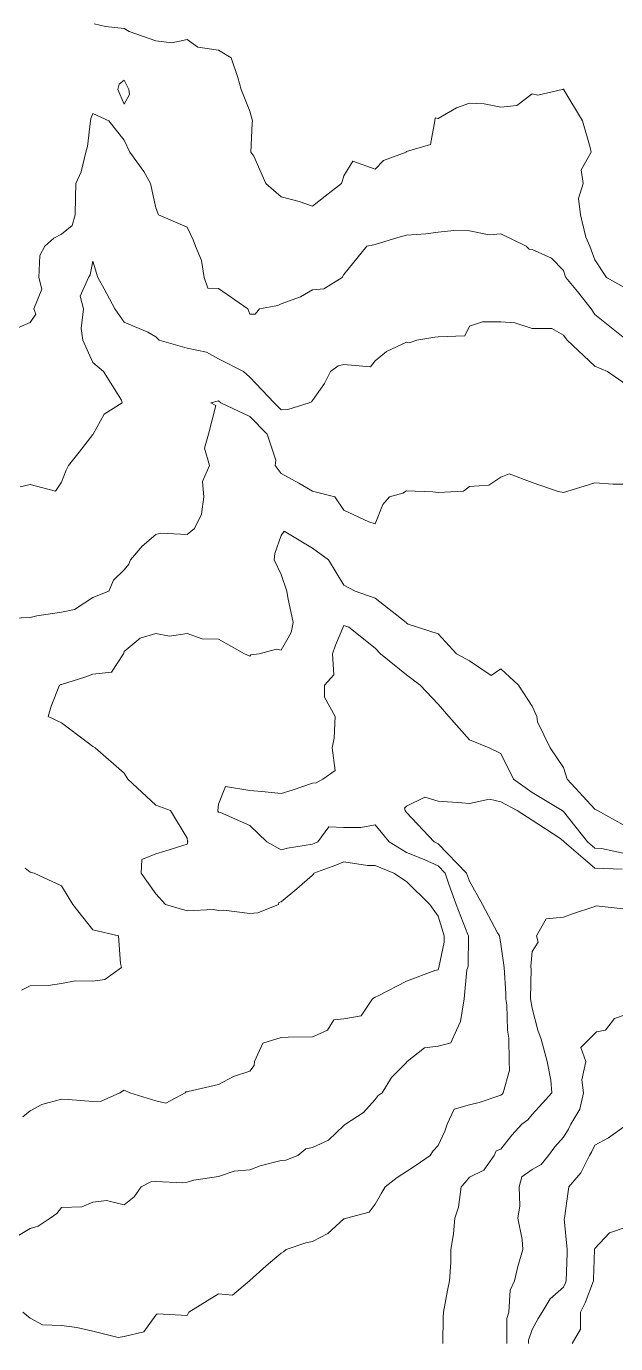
# Model space of a CAD drawing. Extents: x 537850 to 541798, y 6045627 to 6050132.
# Drawn here: x 539924 to 539980.3, y 6046656 to 6046782.1 of the extents above; entities that cross this region are included whole.
import ezdxf

# ---------------------------------------------------------------- set-up
doc = ezdxf.new("R2010")
doc.units = 0
doc.header["$LTSCALE"] = 5
doc.linetypes.add('DASHED2', pattern=[9.525, 6.35, -3.175])
doc.layers.add('Contour_Line_Intermediate', color=7, linetype='DASHED2', true_color=0xd9d9d9)
doc.layers.add('Contour_Line_Major', color=7, linetype='Continuous', true_color=0x6b6b6b)

msp = doc.modelspace()

# ---------------------------------------------------------------- linework, layer by layer
at = {"layer": 'Contour_Line_Intermediate', "linetype": 'Continuous', "lineweight": 13, "flags": 128}
for points, elevation in [([(539930.436, 6046782.3), (539931.532, 6046782.032), (539933.328, 6046781.847), (539933.781, 6046781.58), (539936.328, 6046780.662), (539937.885, 6046780.476), (539939.328, 6046780.796), (539940.361, 6046780.066), (539942.328, 6046779.794), (539943.537, 6046779.033), (539944.197, 6046777.164), (539944.499, 6046776.033), (539945.328, 6046773.933), (539945.577, 6046773.033), (539945.566, 6046772.795), (539945.437, 6046770.033), (539945.722, 6046769.639), (539946.867, 6046767.033), (539948.328, 6046765.746), (539950.044, 6046765.317), (539951.328, 6046764.859), (539952.545, 6046765.816), (539954.095, 6046767.033), (539954.151, 6046767.21), (539954.327, 6046767.769), (539955.187, 6046769.174), (539957.327, 6046768.395), (539958.129, 6046769.232), (539960.27, 6046770.033), (539960.289, 6046770.071), (539960.327, 6046770.079), (539962.6, 6046770.76), (539963.012, 6046773.033), (539963.042, 6046773.317), (539963.327, 6046773.247), (539965.11, 6046774.25), (539966.327, 6046774.709), (539967.727, 6046774.633), (539969.327, 6046774.333), (539970.86, 6046774.499), (539972.327, 6046775.607), (539972.874, 6046775.485), (539975.194, 6046776.033), (539975.309, 6046776.05), (539975.326, 6046776.055), (539975.344, 6046776.033), (539975.374, 6046775.985), (539977.16, 6046773.033), (539977.893, 6046770.466), (539977.965, 6046770.033), (539977.018, 6046768.341), (539977.213, 6046767.033), (539976.758, 6046765.602), (539976.948, 6046764.033), (539977.467, 6046761.893), (539977.859, 6046761.033), (539977.97, 6046760.677), (539978.326, 6046759.715), (539979.435, 6046758.034), (539981.326, 6046756.971)], 885.957), ([(539923.367, 6046737.996), (539924.329, 6046738.214), (539926.756, 6046737.608), (539927.329, 6046738.467), (539927.776, 6046739.587), (539928, 6046740.034), (539929.025, 6046741.338), (539930.329, 6046742.998), (539930.346, 6046743.017), (539930.35, 6046743.034), (539931.405, 6046744.958), (539933.136, 6046746.034), (539933.065, 6046746.298), (539931.331, 6046749.034), (539930.329, 6046749.893), (539929.344, 6046752.034), (539929.203, 6046753.159), (539929.416, 6046755.034), (539929.112, 6046756.25), (539929.887, 6046758.034), (539930.065, 6046758.297), (539930.329, 6046759.591), (539930.783, 6046758.034), (539931.415, 6046756.947), (539932.405, 6046755.034), (539933.328, 6046753.758), (539935.561, 6046752.802), (539936.328, 6046752.341), (539936.67, 6046752.034), (539939.328, 6046751.27), (539941.191, 6046750.897), (539942.328, 6046750.244), (539944.738, 6046749.034), (539945.328, 6046748.509), (539947.672, 6046746.034), (539948.328, 6046745.364), (539948.953, 6046745.409), (539951, 6046746.034), (539951.232, 6046746.129), (539951.328, 6046746.263), (539952.482, 6046747.88), (539953.059, 6046749.034), (539953.769, 6046749.593), (539954.327, 6046749.703), (539956.875, 6046749.486), (539957.327, 6046750.065), (539958.407, 6046750.954), (539960.327, 6046751.841), (539960.567, 6046751.793), (539961.301, 6046752.034), (539963.023, 6046752.338), (539963.327, 6046752.372), (539965.894, 6046752.467), (539966.327, 6046753.381), (539967.566, 6046753.794), (539969.327, 6046753.794), (539970.658, 6046753.702), (539972.327, 6046753.163), (539974.197, 6046753.163), (539975.326, 6046752.531), (539975.671, 6046752.034), (539978.326, 6046749.538), (539979.532, 6046749.034), (539981.326, 6046747.787)], 883.958), ([(539921.715, 6046725.421), (539924.329, 6046725.5), (539924.953, 6046725.659), (539927.329, 6046726.006), (539928.572, 6046726.279), (539930.329, 6046727.423), (539931.854, 6046728.035), (539932.28, 6046729.084), (539933.328, 6046730.054), (539933.749, 6046730.615), (539933.917, 6046731.035), (539935.036, 6046732.327), (539936.328, 6046733.446), (539936.793, 6046733.57), (539939.328, 6046733.444), (539940.026, 6046734.035), (539940.697, 6046735.404), (539940.941, 6046737.035), (539940.796, 6046738.503), (539941.481, 6046740.034), (539940.987, 6046741.693), (539941.384, 6046743.034), (539942.082, 6046745.788), (539941.614, 6046746.034), (539942.328, 6046746.241), (539942.556, 6046746.034), (539945.328, 6046744.723), (539947.001, 6046743.034), (539947.817, 6046740.545), (539947.75, 6046740.034), (539948.328, 6046739.278), (539950.016, 6046738.346), (539951.328, 6046737.603), (539953.46, 6046737.035), (539954.327, 6046735.766), (539956.698, 6046734.663), (539957.327, 6046734.468), (539958.043, 6046736.319), (539958.691, 6046737.035), (539959.953, 6046737.409), (539960.327, 6046737.63), (539962.847, 6046737.515), (539963.327, 6046737.455), (539965.77, 6046737.591), (539966.327, 6046738.042), (539968.187, 6046738.175), (539969.327, 6046738.935), (539970.117, 6046739.244), (539972.327, 6046738.419), (539974.812, 6046737.549), (539975.326, 6046737.452), (539977.294, 6046738.067), (539978.326, 6046738.39), (539980.092, 6046738.268), (539981.326, 6046738.26)], 882.958), ([(539981.326, 6046705.524), (539978.571, 6046707.036), (539978.326, 6046707.184), (539975.685, 6046710.036), (539975.326, 6046711.145), (539974.04, 6046713.036), (539972.83, 6046715.532), (539972.783, 6046716.036), (539972.327, 6046717.029), (539971.033, 6046719.035), (539969.327, 6046720.588), (539968.413, 6046719.949), (539966.327, 6046721.347), (539965.08, 6046722.035), (539963.327, 6046723.934), (539960.478, 6046724.884), (539960.327, 6046724.966), (539960.269, 6046725.035), (539957.327, 6046727.361), (539955.408, 6046728.035), (539954.327, 6046728.602), (539952.84, 6046731.035), (539951.328, 6046732.124), (539948.604, 6046733.758), (539948.328, 6046733.343), (539947.735, 6046731.627), (539947.648, 6046731.035), (539948.328, 6046729.614), (539948.854, 6046728.035), (539948.953, 6046727.41), (539949.471, 6046725.035), (539949.288, 6046724.075), (539948.328, 6046722.368), (539947.895, 6046722.468), (539946.216, 6046722.035), (539945.417, 6046721.946), (539945.328, 6046721.802), (539944.824, 6046722.035), (539942.328, 6046723.423), (539940.774, 6046723.481), (539939.328, 6046723.963), (539937.642, 6046723.722), (539936.328, 6046723.984), (539934.829, 6046723.535), (539933.328, 6046722.248), (539933.271, 6046722.093), (539933.264, 6046722.035), (539932.097, 6046720.267), (539930.329, 6046720.08), (539929.552, 6046719.812), (539927.329, 6046719.093), (539927.271, 6046719.093), (539927.127, 6046719.035), (539926.325, 6046717.039), (539926.059, 6046716.036), (539927.329, 6046715.418), (539929.786, 6046713.579), (539930.329, 6046713.166), (539930.532, 6046713.036), (539933.328, 6046710.603), (539933.667, 6046710.036), (539936.328, 6046707.548), (539937.738, 6046707.036), (539939.328, 6046704.409), (539939.378, 6046704.086), (539939.404, 6046704.036), (539939.328, 6046703.837), (539937.199, 6046703.165), (539936.328, 6046702.884), (539935.018, 6046702.346), (539934.945, 6046701.036), (539936.328, 6046699.069), (539937.253, 6046698.036), (539939.328, 6046697.443), (539941.855, 6046697.564), (539942.328, 6046697.49), (539942.843, 6046697.521), (539945.328, 6046697.176), (539946.095, 6046697.269), (539948.071, 6046698.036), (539948.107, 6046698.257), (539948.328, 6046698.3), (539949.829, 6046699.535), (539951.328, 6046700.863), (539951.404, 6046700.96), (539951.453, 6046701.036), (539953.554, 6046701.81), (539954.327, 6046702.121), (539956.579, 6046701.784), (539957.327, 6046701.785), (539959.086, 6046701.036), (539960.327, 6046700.242), (539962.555, 6046698.036), (539963.327, 6046696.926), (539963.911, 6046695.037), (539963.904, 6046694.46), (539963.404, 6046692.037), (539963.327, 6046691.811), (539963.019, 6046691.729), (539960.327, 6046690.717), (539957.615, 6046689.324), (539957.327, 6046689.19), (539957.061, 6046689.037), (539955.965, 6046687.399), (539954.327, 6046687.115), (539953.35, 6046687.014), (539952.766, 6046686.037), (539951.782, 6046685.582), (539951.328, 6046685.387), (539949.009, 6046685.355), (539948.328, 6046685.314), (539946.582, 6046684.783), (539945.783, 6046683.037), (539945.732, 6046682.633), (539945.328, 6046682.115), (539943.758, 6046681.608), (539942.328, 6046680.829), (539939.436, 6046680.146), (539939.328, 6046680.135), (539939.225, 6046680.14), (539939.142, 6046680.037), (539937.312, 6046679.053), (539936.328, 6046679.281), (539933.867, 6046680.037), (539933.328, 6046680.29), (539933.159, 6046680.206), (539932.91, 6046680.037), (539931.121, 6046679.245), (539930.329, 6046679.198), (539927.967, 6046679.399), (539927.329, 6046679.432), (539925.436, 6046678.93), (539924.329, 6046678.319), (539923.618, 6046677.749)], 881.958), ([(539981.326, 6046702.9), (539978.95, 6046703.413), (539978.326, 6046703.44), (539977.626, 6046704.036), (539975.326, 6046706.946), (539975.21, 6046707.036), (539972.327, 6046708.769), (539970.549, 6046710.036), (539969.327, 6046712.496), (539968.219, 6046713.036), (539966.327, 6046713.8), (539964.361, 6046716.036), (539963.327, 6046717.201), (539961.629, 6046719.035), (539960.327, 6046720.013), (539957.812, 6046722.035), (539957.327, 6046722.585), (539954.791, 6046724.572), (539954.327, 6046724.734), (539953.51, 6046722.853), (539953.248, 6046722.035), (539953.356, 6046720.007), (539952.484, 6046719.035), (539952.476, 6046717.887), (539953.484, 6046716.036), (539953.41, 6046713.953), (539953.189, 6046713.036), (539953.506, 6046710.857), (539952.326, 6046710.036), (539951.674, 6046709.689), (539951.328, 6046709.66), (539949.369, 6046708.995), (539948.328, 6046708.669), (539946.492, 6046708.872), (539945.328, 6046708.951), (539943.011, 6046709.353), (539942.328, 6046707.641), (539942.262, 6046707.036), (539942.27, 6046706.978), (539942.328, 6046706.869), (539942.518, 6046706.846), (539945.328, 6046705.608), (539946.952, 6046704.036), (539948.328, 6046703.275), (539948.934, 6046703.43), (539951.328, 6046703.835), (539951.475, 6046703.889), (539951.84, 6046704.036), (539952.894, 6046705.47), (539954.327, 6046705.402), (539955.96, 6046705.404), (539957.327, 6046705.676), (539958.661, 6046704.036), (539960.327, 6046703.025), (539962.017, 6046702.346), (539963.327, 6046701.742), (539964.01, 6046701.036), (539964.377, 6046699.986), (539965.065, 6046698.036), (539966.187, 6046695.176), (539966.23, 6046695.037), (539966.195, 6046692.168), (539966.168, 6046692.037), (539966.085, 6046691.795), (539965.835, 6046689.037), (539965.493, 6046686.871), (539965.093, 6046686.037), (539964.552, 6046684.812), (539963.327, 6046684.502), (539962.029, 6046684.335), (539960.371, 6046683.037), (539960.357, 6046683.007), (539960.327, 6046682.95), (539958.865, 6046681.5), (539957.991, 6046680.037), (539957.59, 6046679.775), (539957.327, 6046679.386), (539956.201, 6046678.164), (539954.473, 6046677.037), (539954.39, 6046676.975), (539954.327, 6046676.916), (539952.845, 6046675.52), (539951.328, 6046674.792), (539950.68, 6046674.685), (539949.905, 6046674.038), (539948.761, 6046673.604), (539948.328, 6046673.562), (539946.312, 6046673.053), (539945.328, 6046672.683), (539943.825, 6046672.541), (539942.328, 6046672.04), (539939.969, 6046671.678), (539939.328, 6046671.493), (539938.936, 6046671.43), (539936.328, 6046671.549), (539935.855, 6046671.51), (539934.933, 6046671.038), (539934.266, 6046670.1), (539933.328, 6046669.32), (539931.629, 6046669.738), (539930.329, 6046669.584), (539929.249, 6046669.118), (539927.329, 6046669.049), (539926.871, 6046668.496), (539926.23, 6046668.038), (539925.074, 6046667.293), (539924.329, 6046667.052), (539923.062, 6046666.305)], 880.958), ([(539923.508, 6046689.858), (539924.329, 6046690.257), (539926.055, 6046690.31), (539927.329, 6046690.481), (539928.626, 6046690.739), (539930.329, 6046690.71), (539931.477, 6046690.888), (539933.072, 6046692.037), (539932.951, 6046692.414), (539932.773, 6046695.037), (539930.329, 6046695.635), (539928.407, 6046698.036), (539927.329, 6046699.847), (539924.701, 6046701.036), (539924.329, 6046701.142), (539923.837, 6046701.528)], 882.958), ([(539981.326, 6046697.614), (539978.449, 6046697.913), (539978.326, 6046697.852), (539976.193, 6046697.17), (539975.326, 6046696.834), (539973.681, 6046696.682), (539972.738, 6046695.037), (539972.914, 6046694.449), (539972.327, 6046693.555), (539972.199, 6046692.164), (539972.218, 6046692.037), (539972.224, 6046691.935), (539972.171, 6046689.037), (539972.327, 6046688.118), (539972.861, 6046686.037), (539973.189, 6046685.174), (539973.762, 6046683.037), (539974.131, 6046681.232), (539974.226, 6046680.037), (539973.323, 6046679.041), (539972.327, 6046677.962), (539971.904, 6046677.46), (539971.345, 6046677.037), (539970.386, 6046675.978), (539969.327, 6046674.657), (539968.886, 6046674.478), (539968.681, 6046674.038), (539967.72, 6046672.644), (539966.327, 6046671.951), (539965.91, 6046671.454), (539965.55, 6046671.038), (539965.284, 6046669.081), (539964.933, 6046668.038), (539964.807, 6046666.558), (539964.559, 6046665.038), (539964.556, 6046663.809), (539964.439, 6046662.038), (539964.226, 6046661.139), (539963.842, 6046659.038), (539963.808, 6046658.558), (539963.788, 6046656.038)], 878.958), ([(539981.326, 6046687.523), (539980.212, 6046687.151), (539979.329, 6046686.037), (539978.489, 6046685.875), (539978.326, 6046685.701), (539976.985, 6046684.378), (539977.468, 6046683.037), (539977.079, 6046681.284), (539977.226, 6046680.037), (539976.895, 6046678.468), (539976.043, 6046677.037), (539975.815, 6046676.549), (539975.326, 6046675.807), (539974.491, 6046674.873), (539973.897, 6046674.038), (539973.178, 6046673.186), (539972.327, 6046672.695), (539971.358, 6046672.006), (539971.084, 6046671.038), (539971.153, 6046669.212), (539970.963, 6046668.038), (539971.373, 6046665.991), (539971.424, 6046665.038), (539970.956, 6046663.408), (539970.646, 6046662.038), (539970.213, 6046661.152), (539970.101, 6046659.038), (539969.91, 6046658.455), (539969.899, 6046656.038)], 877.958), ([(539981.326, 6046676.926), (539979.625, 6046675.739), (539978.326, 6046675.017), (539978.015, 6046674.349), (539977.809, 6046674.038), (539976.98, 6046672.384), (539975.84, 6046671.038), (539975.78, 6046670.585), (539975.416, 6046668.038), (539975.384, 6046667.98), (539975.678, 6046665.038), (539975.666, 6046664.699), (539975.595, 6046662.038), (539975.522, 6046661.842), (539975.326, 6046661.444), (539974.053, 6046660.312), (539973.274, 6046659.038), (539972.907, 6046658.458), (539972.327, 6046657.406), (539971.989, 6046656.376), (539971.987, 6046656.038)], 876.958), ([(539981.326, 6046667.182), (539979.734, 6046666.63), (539978.326, 6046665.144), (539978.288, 6046665.076), (539978.292, 6046665.038), (539978.184, 6046662.18), (539978.181, 6046662.038), (539977.412, 6046659.952), (539976.962, 6046659.038), (539976.956, 6046657.409), (539976.17, 6046656.038)], 875.958)]:
    msp.add_lwpolyline(points, dxfattribs=dict(at, elevation=elevation))
at = {"layer": 'Contour_Line_Major', "linetype": 'Continuous', "lineweight": 15, "elevation": 884.958, "flags": 128}
msp.add_lwpolyline([(539933.747, 6046776.033), (539933.328, 6046776.914), (539932.82, 6046776.541), (539932.707, 6046776.033), (539933.328, 6046774.613), (539933.824, 6046775.537), (539933.747, 6046776.033)], close=True, dxfattribs=at)
at = {"layer": 'Contour_Line_Major', "linetype": 'Continuous', "lineweight": 15, "flags": 128}
for points, elevation in [([(539923.143, 6046753.22), (539924.329, 6046753.725), (539924.852, 6046754.51), (539924.686, 6046755.034), (539925.453, 6046756.909), (539925.159, 6046758.034), (539925.234, 6046760.128), (539925.736, 6046761.033), (539926.573, 6046761.789), (539927.329, 6046762.177), (539928.348, 6046763.014), (539928.621, 6046764.033), (539928.651, 6046765.711), (539928.675, 6046767.033), (539929.205, 6046768.157), (539929.636, 6046770.033), (539929.813, 6046770.549), (539930.089, 6046773.033), (539930.128, 6046773.233), (539930.329, 6046773.729), (539931.858, 6046773.033), (539933.328, 6046771.168), (539933.869, 6046770.033), (539935.18, 6046768.181), (539935.825, 6046767.033), (539936.328, 6046764.686), (539936.608, 6046764.033), (539939.328, 6046762.843), (539939.916, 6046761.622), (539940.127, 6046761.033), (539940.696, 6046759.666), (539940.976, 6046758.034), (539941.299, 6046757.004), (539942.328, 6046756.987), (539945.13, 6046755.034), (539945.328, 6046754.528), (539945.835, 6046754.526), (539946.245, 6046755.034), (539947.994, 6046755.368), (539948.328, 6046755.504), (539950.183, 6046756.178), (539951.328, 6046756.841), (539952.407, 6046756.954), (539954.16, 6046758.034), (539954.327, 6046758.325), (539956.523, 6046761.033), (539957.203, 6046761.158), (539957.327, 6046761.191), (539959.497, 6046761.864), (539960.327, 6046762.085), (539962.153, 6046762.207), (539963.327, 6046762.375), (539964.845, 6046762.515), (539966.327, 6046762.495), (539968.234, 6046762.126), (539969.327, 6046762.221), (539971.75, 6046761.033), (539972.043, 6046760.749), (539972.327, 6046760.714), (539974.184, 6046759.891), (539975.326, 6046758.692), (539975.483, 6046758.19), (539975.54, 6046758.034), (539976.673, 6046756.687), (539977.976, 6046755.034), (539978.326, 6046754.508), (539981.033, 6046752.327)], 884.958), ([(539980.941, 6046701.422), (539978.326, 6046701.538), (539975.39, 6046704.036), (539975.326, 6046704.116), (539974.974, 6046704.389), (539972.327, 6046706.13), (539970.898, 6046707.036), (539969.327, 6046707.872), (539968.244, 6046708.119), (539966.327, 6046707.72), (539965.6, 6046707.763), (539963.327, 6046707.94), (539962.06, 6046708.303), (539960.327, 6046707.444), (539960.107, 6046707.256), (539960.185, 6046707.036), (539960.327, 6046706.861), (539962.944, 6046704.036), (539963.327, 6046703.86), (539966.059, 6046701.036), (539966.327, 6046700.271), (539967.571, 6046698.036), (539969.01, 6046695.353), (539969.192, 6046695.037), (539969.327, 6046694.246), (539969.649, 6046692.037), (539969.811, 6046689.522), (539969.803, 6046689.037), (539969.9, 6046688.464), (539969.962, 6046686.037), (539970.098, 6046685.266), (539970.122, 6046683.037), (539970.167, 6046682.197), (539969.553, 6046680.037), (539969.449, 6046679.915), (539969.327, 6046679.822), (539967.247, 6046679.117), (539966.327, 6046678.894), (539964.878, 6046678.486), (539964.193, 6046677.037), (539963.989, 6046676.375), (539963.327, 6046674.986), (539962.877, 6046674.488), (539962.569, 6046674.038), (539961.25, 6046673.115), (539960.327, 6046672.51), (539959.427, 6046671.938), (539958.284, 6046671.038), (539957.934, 6046670.431), (539957.327, 6046669.378), (539956.732, 6046668.633), (539954.576, 6046668.038), (539954.389, 6046667.977), (539954.327, 6046667.97), (539952.78, 6046666.585), (539951.328, 6046665.813), (539950.675, 6046665.691), (539948.816, 6046665.038), (539948.553, 6046664.813), (539948.328, 6046664.699), (539946.887, 6046663.479), (539945.328, 6046662.066), (539945.301, 6046662.065), (539945.295, 6046662.038), (539943.678, 6046660.688), (539942.328, 6046660.798), (539939.509, 6046659.038), (539939.328, 6046658.743), (539936.479, 6046658.887), (539936.328, 6046658.763), (539935.183, 6046657.183), (539933.328, 6046656.718), (539932.743, 6046656.624), (539930.329, 6046657.229), (539928.775, 6046657.592), (539927.329, 6046657.782), (539925.514, 6046657.853), (539924.329, 6046658.492), (539923.613, 6046659.038)], 879.958)]:
    msp.add_lwpolyline(points, dxfattribs=dict(at, elevation=elevation))

doc.saveas('drawing.dxf')
